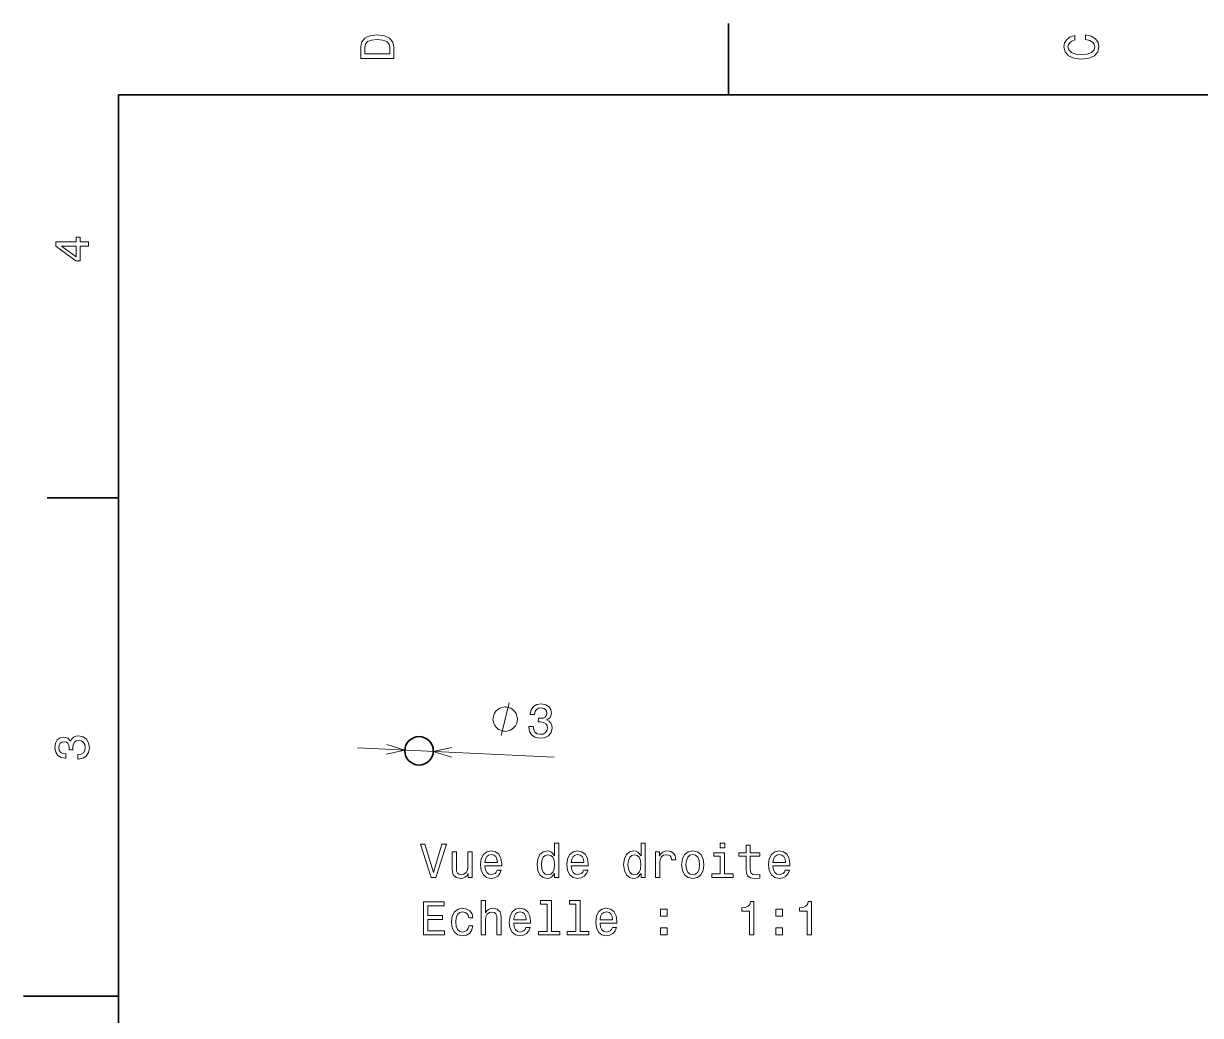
# Model space of a CAD drawing. Extents: x 0 to 297, y 0 to 210.
# Drawn here: x 0 to 124, y 103 to 207.5 of the extents above; entities that cross this region are included whole.
import ezdxf

# ---------------------------------------------------------------- set-up
doc = ezdxf.new("R2010")
doc.units = 0

msp = doc.modelspace()

# ---------------------------------------------------------------- linework, layer by layer
at = {"color": 7, "lineweight": 35, "ltscale": 0.1875}
for p, q in [((74.300003, 200), (74.300003, 207.5)), ((10, 157.5), (2.5, 157.5))]:
    msp.add_line(p, q, dxfattribs=at)
at = {"color": 7, "lineweight": 35}
for p, q in [((287, 200), (10, 200)), ((10, 200), (10, 10))]:
    msp.add_line(p, q, dxfattribs=at)
at = {"color": 7, "lineweight": 13}
msp.add_line((35.189392, 131.144073), (55.902931, 130.191177), dxfattribs=at)
at = {"color": 7, "lineweight": 35, "ltscale": 0.25}
msp.add_line((10, 105), (0, 105), dxfattribs=at)
at = {"color": 7, "lineweight": 13}
for points in [[(35.533215, 204.994965), (35.533215, 203.829971), (39.033215, 203.829971), (39.033215, 204.994965), (38.922264, 205.544678), (38.584366, 205.953171), (38.034657, 206.205338), (37.283215, 206.296112), (36.516644, 206.215424), (36.21405, 206.114563), (35.971977, 205.973343), (35.644165, 205.56485), (35.563473, 205.297562)], [(111.93206, 205.817017), (112.35569, 205.716141), (112.658287, 205.549713), (112.844887, 205.317734), (112.905403, 205.045395), (112.814629, 204.71759), (112.54229, 204.460388), (112.098488, 204.28891), (111.483215, 204.233429), (110.872986, 204.28891), (110.424141, 204.455338), (110.151802, 204.71254), (110.055984, 205.045395), (110.106415, 205.287476), (110.247627, 205.494247), (110.474571, 205.655624), (110.787247, 205.766571), (110.787247, 206.245682), (110.308144, 206.094391), (109.94503, 205.832138), (109.718086, 205.474075), (109.637398, 205.045395), (109.763474, 204.510818), (110.116501, 204.10231), (110.696472, 203.840057), (111.483215, 203.749283), (112.269958, 203.840057), (112.84993, 204.10231), (113.208, 204.510818), (113.329041, 205.045395), (113.233215, 205.51442), (112.965927, 205.892654), (112.527161, 206.159943), (111.93206, 206.301163)], [(35.951801, 204.959656), (36.027451, 205.342941), (36.259438, 205.605194), (36.672985, 205.761536), (37.283215, 205.811966), (37.873272, 205.756485), (38.286816, 205.600143), (38.533936, 205.332855), (38.614628, 204.959656), (38.614628, 204.298996), (35.951801, 204.298996)], [(6.833213, 184.02739), (6.833213, 184.481277), (5.965778, 184.481277), (5.965778, 184.98056), (5.56232, 184.98056), (5.56232, 184.481277), (3.408862, 184.481277), (3.408862, 184.022339), (5.521974, 182.489197), (5.965778, 182.489197), (5.965778, 184.02739)], [(5.56232, 182.912827), (3.993876, 184.02739), (5.56232, 184.02739)], [(52.043503, 134.122681), (52.048866, 134.239227), (52.001316, 134.475006), (51.951088, 134.652496), (51.898178, 134.771713), (51.789677, 134.951889), (51.622902, 135.13475), (51.453449, 135.259338), (51.339584, 135.322968), (51.16745, 135.389282), (50.937046, 135.458282), (50.820503, 135.463638), (50.70396, 135.469009), (50.468193, 135.421448), (50.290695, 135.371231), (50.171471, 135.318314), (49.991295, 135.209808), (49.808437, 135.043045), (49.683853, 134.873581), (49.62022, 134.75972), (49.553905, 134.587585), (49.484909, 134.357178), (49.479549, 134.240646), (49.474186, 134.1241), (49.521736, 133.888336), (49.571964, 133.710831), (49.624878, 133.591614), (49.733376, 133.411438), (49.90015, 133.228577), (50.069603, 133.103989), (50.183468, 133.040359), (50.355602, 132.974045), (50.586006, 132.905045), (50.702553, 132.899689), (50.819092, 132.894318), (51.054863, 132.941879), (51.232357, 132.992096), (51.351582, 133.045013), (51.531757, 133.153519), (51.714615, 133.320282), (51.839203, 133.489746), (51.902832, 133.603607), (51.969147, 133.775742), (52.038143, 134.006149)], [(53.259407, 133.415482), (53.257782, 133.380219), (53.316139, 132.892883), (53.536236, 132.519257), (53.898376, 132.270355), (54.388153, 132.162003), (54.916035, 132.223541), (55.319187, 132.427139), (55.587307, 132.768204), (55.698849, 133.217438), (55.672218, 133.516525), (55.57251, 133.763443), (55.399719, 133.958191), (55.164158, 134.105347), (55.504135, 134.36232), (55.639938, 134.790253), (55.582451, 135.186676), (55.379494, 135.493881), (55.035416, 135.696518), (54.55479, 135.784256), (54.097672, 135.724503), (53.739861, 135.518829), (53.496929, 135.176605), (53.399807, 134.711563), (53.398186, 134.6763), (53.846558, 134.65567), (53.901695, 134.976242), (54.043343, 135.20195), (54.261421, 135.333282), (54.560974, 135.36998), (54.821091, 135.317627), (55.007668, 135.203033), (55.115658, 135.026413), (55.150337, 134.792587), (55.093639, 134.547806), (54.96508, 134.387115), (54.748856, 134.296097), (54.460304, 134.279083), (54.264057, 134.293152), (54.24575, 133.895157), (54.493069, 133.893875), (54.808372, 133.833939), (55.039589, 133.702133), (55.171612, 133.499176), (55.210171, 133.239914), (55.141312, 132.950272), (54.985245, 132.740356), (54.747246, 132.615005), (54.437847, 132.583801), (54.12278, 132.648773), (53.897987, 132.810577), (53.763016, 133.059113), (53.722893, 133.394165)], [(5.73379, 129.979111), (5.769093, 129.979111), (6.253242, 130.059799), (6.616354, 130.296829), (6.848343, 130.670029), (6.934078, 131.164276), (6.848343, 131.688766), (6.626441, 132.082138), (6.273415, 132.334305), (5.819525, 132.425079), (5.521974, 132.384735), (5.279899, 132.273788), (5.0933, 132.092224), (4.957133, 131.850143), (4.684798, 132.177963), (4.251081, 132.293961), (3.857709, 132.218307), (3.560158, 132.00145), (3.373559, 131.648422), (3.307997, 131.164276), (3.388689, 130.710388), (3.610591, 130.362396), (3.963617, 130.135452), (4.432637, 130.059799), (4.46794, 130.059799), (4.46794, 130.508652), (4.145173, 130.548996), (3.913184, 130.680115), (3.771974, 130.891937), (3.721542, 131.189484), (3.761888, 131.451736), (3.867795, 131.643372), (4.039265, 131.759369), (4.271254, 131.804764), (4.518372, 131.759369), (4.684798, 131.638336), (4.785663, 131.426514), (4.815922, 131.139053), (4.810879, 130.942368), (5.209294, 130.942368), (5.199208, 131.189484), (5.244596, 131.507217), (5.365634, 131.744247), (5.56232, 131.885452), (5.819525, 131.935883), (6.112032, 131.880417), (6.328891, 131.734161), (6.465058, 131.502167), (6.510447, 131.194534), (6.460014, 130.876801), (6.308718, 130.644821), (6.066643, 130.498566), (5.73379, 130.443085)], [(44.07806, 120.993782), (43.200539, 118.013237), (42.297798, 120.993782), (41.818691, 120.993782), (42.948376, 117.488739), (43.452698, 117.488739), (44.557167, 120.993782)], [(55.964947, 117.907326), (55.964947, 117.488739), (56.408752, 117.488739), (56.408752, 121.109779), (55.96999, 121.109779), (55.96999, 119.783409), (55.632095, 120.166695), (55.425323, 120.257469), (55.18829, 120.29277), (54.759613, 120.19191), (54.426762, 119.909485), (54.209904, 119.455597), (54.134254, 118.845367), (54.209904, 118.235138), (54.426762, 117.776199), (54.759613, 117.488739), (55.18829, 117.392921), (55.425323, 117.428223), (55.637138, 117.518997)], [(65.073013, 117.907326), (65.073013, 117.488739), (65.516823, 117.488739), (65.516823, 121.109779), (65.078064, 121.109779), (65.078064, 119.783409), (64.740166, 120.166695), (64.533394, 120.257469), (64.296356, 120.29277), (63.867683, 120.19191), (63.534832, 119.909485), (63.317974, 119.455597), (63.242325, 118.845367), (63.317974, 118.235138), (63.534832, 117.776199), (63.867683, 117.488739), (64.296356, 117.392921), (64.533394, 117.428223), (64.745209, 117.518997)], [(73.88858, 121.109779), (73.419556, 121.109779), (73.419556, 120.605453), (73.88858, 120.605453)], [(76.147942, 119.727936), (76.147942, 118.371307), (76.1782, 117.932541), (76.319412, 117.629951), (76.601837, 117.453438), (77.08094, 117.392921), (77.605438, 117.418137), (77.605438, 117.801422), (77.222153, 117.771156), (76.874161, 117.811508), (76.687569, 117.937584), (76.606873, 118.149399), (76.591751, 118.446953), (76.591751, 119.727936), (77.605438, 119.727936), (77.605438, 120.106171), (76.591751, 120.106171), (76.591751, 120.897964), (76.147942, 120.897964), (76.147942, 120.106171), (75.381371, 120.106171), (75.381371, 119.727936)], [(47.28051, 120.196953), (46.836704, 120.196953), (46.836704, 118.633553), (46.78627, 118.270439), (46.640018, 118.008194), (46.413074, 117.846809), (46.115524, 117.796379), (45.87849, 117.836723), (45.727196, 117.957756), (45.64146, 118.164528), (45.621288, 118.457039), (45.621288, 120.196953), (45.177483, 120.196953), (45.177483, 118.416695), (45.192612, 118.058624), (45.288433, 117.76107), (45.58094, 117.488739), (46.049961, 117.392921), (46.302124, 117.428223), (46.518982, 117.518997), (46.705582, 117.675339), (46.856876, 117.902283), (46.856876, 117.488739), (47.28051, 117.488739)], [(48.616962, 118.714241), (50.392181, 118.714241), (50.397224, 118.921013), (50.316532, 119.500984), (50.094627, 119.934708), (49.741604, 120.196953), (49.272583, 120.29277), (48.813648, 120.19191), (48.460625, 119.909485), (48.233677, 119.450554), (48.152988, 118.845367), (48.228634, 118.225052), (48.455582, 117.771156), (48.803562, 117.488739), (49.257454, 117.392921), (49.650826, 117.458481), (49.973591, 117.629951), (50.210625, 117.902283), (50.34679, 118.265396), (49.908031, 118.265396), (49.817253, 118.063667), (49.686127, 117.912369), (49.312927, 117.791336), (49.025467, 117.846809), (48.808605, 118.023323), (48.667397, 118.310783), (48.616962, 118.699112)], [(48.616962, 119.08744), (48.67244, 119.435425), (48.808605, 119.692627), (49.015381, 119.848969), (49.287712, 119.904442), (49.555004, 119.848969), (49.761776, 119.692627), (49.887856, 119.435425), (49.933247, 119.08744)], [(55.263939, 119.894356), (55.556446, 119.823753), (55.778347, 119.627068), (55.90947, 119.299255), (55.959904, 118.845367), (55.90947, 118.386436), (55.778347, 118.058624), (55.556446, 117.856895), (55.263939, 117.791336), (54.986561, 117.856895), (54.774746, 118.058624), (54.633533, 118.391479), (54.588146, 118.845367), (54.633533, 119.294212), (54.774746, 119.622025), (54.986561, 119.823753)], [(57.725033, 118.714241), (59.500252, 118.714241), (59.505295, 118.921013), (59.424599, 119.500984), (59.202698, 119.934708), (58.84967, 120.196953), (58.380653, 120.29277), (57.921719, 120.19191), (57.568695, 119.909485), (57.341747, 119.450554), (57.261055, 118.845367), (57.336704, 118.225052), (57.563652, 117.771156), (57.911633, 117.488739), (58.365524, 117.392921), (58.758896, 117.458481), (59.081661, 117.629951), (59.318695, 117.902283), (59.454861, 118.265396), (59.016098, 118.265396), (58.925323, 118.063667), (58.794197, 117.912369), (58.420998, 117.791336), (58.133537, 117.846809), (57.916676, 118.023323), (57.775467, 118.310783), (57.725033, 118.699112)], [(57.725033, 119.08744), (57.78051, 119.435425), (57.916676, 119.692627), (58.123447, 119.848969), (58.395782, 119.904442), (58.663074, 119.848969), (58.869846, 119.692627), (58.995926, 119.435425), (59.041313, 119.08744)], [(64.372009, 119.894356), (64.66452, 119.823753), (64.886414, 119.627068), (65.01754, 119.299255), (65.067978, 118.845367), (65.01754, 118.386436), (64.886414, 118.058624), (64.66452, 117.856895), (64.372009, 117.791336), (64.094635, 117.856895), (63.882816, 118.058624), (63.741608, 118.391479), (63.696217, 118.845367), (63.741608, 119.294212), (63.882816, 119.622025), (64.094635, 119.823753)], [(66.611198, 117.488739), (67.055008, 117.488739), (67.055008, 119.03701), (67.100395, 119.41021), (67.236557, 119.677498), (67.458466, 119.838882), (67.756012, 119.894356), (67.977913, 119.859055), (68.144341, 119.758194), (68.245209, 119.586723), (68.28051, 119.354736), (68.729355, 119.354736), (68.668839, 119.763237), (68.502411, 120.05574), (68.225037, 120.232254), (67.846794, 120.29277), (67.589584, 120.252426), (67.367683, 120.151566), (67.170998, 119.980095), (67.014656, 119.748108), (67.014656, 120.196953), (66.611198, 120.196953)], [(69.34967, 118.840324), (69.430367, 118.225052), (69.662354, 117.771156), (70.03051, 117.488739), (70.524742, 117.392921), (71.013939, 117.488739), (71.382095, 117.766113), (71.614082, 118.220009), (71.699814, 118.840324), (71.614082, 119.455597), (71.382095, 119.914528), (71.013939, 120.19191), (70.524742, 120.29277), (70.03051, 120.19191), (69.662354, 119.909485), (69.430367, 119.455597)], [(69.803558, 118.845367), (69.848953, 119.299255), (69.990158, 119.627068), (70.21711, 119.828796), (70.524742, 119.899399), (70.827339, 119.828796), (71.054283, 119.632111), (71.195496, 119.299255), (71.245926, 118.845367), (71.195496, 118.386436), (71.054283, 118.053581), (70.827339, 117.851852), (70.524742, 117.786293), (70.21711, 117.851852), (69.990158, 118.053581), (69.848953, 118.386436)], [(73.873444, 117.861938), (73.873444, 120.106171), (72.733673, 120.106171), (72.733673, 119.727936), (73.429642, 119.727936), (73.429642, 117.861938), (72.521866, 117.861938), (72.521866, 117.488739), (74.791313, 117.488739), (74.791313, 117.861938)], [(78.977188, 118.714241), (80.752411, 118.714241), (80.757446, 118.921013), (80.676758, 119.500984), (80.454857, 119.934708), (80.10183, 120.196953), (79.632813, 120.29277), (79.173874, 120.19191), (78.820847, 119.909485), (78.593903, 119.450554), (78.513214, 118.845367), (78.588867, 118.225052), (78.815811, 117.771156), (79.163788, 117.488739), (79.617676, 117.392921), (80.011055, 117.458481), (80.333817, 117.629951), (80.570847, 117.902283), (80.707016, 118.265396), (80.268257, 118.265396), (80.177475, 118.063667), (80.046356, 117.912369), (79.673157, 117.791336), (79.385696, 117.846809), (79.168839, 118.023323), (79.027618, 118.310783), (78.977188, 118.699112)], [(78.977188, 119.08744), (79.032669, 119.435425), (79.168839, 119.692627), (79.37561, 119.848969), (79.647942, 119.904442), (79.915237, 119.848969), (80.122009, 119.692627), (80.248085, 119.435425), (80.293472, 119.08744)], [(42.14146, 111.44191), (44.360481, 111.44191), (44.360481, 111.86554), (42.605438, 111.86554), (42.605438, 113.050697), (44.168839, 113.050697), (44.168839, 113.469284), (42.605438, 113.469284), (42.605438, 114.51828), (44.320133, 114.51828), (44.320133, 114.94191), (42.14146, 114.94191)], [(46.917397, 113.252426), (47.356155, 113.252426), (47.265381, 113.655884), (47.048519, 113.97361), (46.710625, 114.170296), (46.271862, 114.245941), (45.787712, 114.145081), (45.419556, 113.862656), (45.187569, 113.403725), (45.106876, 112.788452), (45.182526, 112.178223), (45.40947, 111.724327), (45.76754, 111.44191), (46.256733, 111.346092), (46.690453, 111.421738), (47.028347, 111.633553), (47.260334, 111.966408), (47.361198, 112.41021), (46.937569, 112.41021), (46.861919, 112.127792), (46.720711, 111.91597), (46.518982, 111.784851), (46.271862, 111.744507), (45.964226, 111.810066), (45.742325, 112.011795), (45.606155, 112.339607), (45.560768, 112.803581), (45.606155, 113.257469), (45.747368, 113.585281), (45.974312, 113.78701), (46.271862, 113.857613), (46.534111, 113.812225), (46.730797, 113.696236), (46.861919, 113.504593)], [(48.228634, 111.44191), (48.67244, 111.44191), (48.67244, 113.00531), (48.717827, 113.36338), (48.864082, 113.625626), (49.091026, 113.78701), (49.39362, 113.847527), (49.635696, 113.797096), (49.786995, 113.660927), (49.86264, 113.433983), (49.887856, 113.131393), (49.887856, 111.44191), (50.331661, 111.44191), (50.331661, 113.222168), (50.311489, 113.580238), (50.220711, 113.877792), (49.923161, 114.150124), (49.459183, 114.245941), (49.207024, 114.21064), (48.990162, 114.114822), (48.808605, 113.963524), (48.67244, 113.756752), (48.67244, 115.06295), (48.228634, 115.06295)], [(51.652985, 112.667412), (53.428204, 112.667412), (53.433247, 112.874184), (53.352554, 113.454155), (53.130653, 113.887878), (52.777626, 114.150124), (52.308605, 114.245941), (51.849674, 114.145081), (51.496647, 113.862656), (51.269703, 113.403725), (51.189011, 112.798538), (51.26466, 112.178223), (51.491604, 111.724327), (51.839584, 111.44191), (52.293476, 111.346092), (52.686848, 111.411652), (53.009613, 111.583122), (53.246647, 111.855453), (53.382813, 112.218567), (52.944054, 112.218567), (52.853275, 112.016838), (52.722153, 111.86554), (52.348953, 111.744507), (52.061489, 111.79998), (51.844627, 111.976494), (51.703419, 112.263954), (51.652985, 112.652283)], [(55.183247, 114.689751), (55.183247, 111.815109), (54.270424, 111.815109), (54.270424, 111.44191), (56.534832, 111.44191), (56.534832, 111.815109), (55.627052, 111.815109), (55.627052, 115.06295), (54.487282, 115.06295), (54.487282, 114.689751)], [(58.219269, 114.689751), (58.219269, 111.815109), (57.306446, 111.815109), (57.306446, 111.44191), (59.570854, 111.44191), (59.570854, 111.815109), (58.663074, 111.815109), (58.663074, 115.06295), (57.523304, 115.06295), (57.523304, 114.689751)], [(60.761055, 112.667412), (62.53627, 112.667412), (62.541313, 112.874184), (62.460625, 113.454155), (62.238724, 113.887878), (61.885696, 114.150124), (61.416676, 114.245941), (60.957741, 114.145081), (60.604717, 113.862656), (60.377769, 113.403725), (60.297081, 112.798538), (60.372726, 112.178223), (60.59967, 111.724327), (60.947655, 111.44191), (61.401546, 111.346092), (61.794918, 111.411652), (62.117683, 111.583122), (62.354717, 111.855453), (62.490883, 112.218567), (62.052124, 112.218567), (61.961342, 112.016838), (61.830223, 111.86554), (61.457024, 111.744507), (61.169556, 111.79998), (60.952698, 111.976494), (60.811489, 112.263954), (60.761055, 112.652283)], [(67.140739, 113.398682), (67.8367, 113.398682), (67.8367, 114.150124), (67.140739, 114.150124)], [(76.506012, 111.44191), (76.964943, 111.44191), (76.964943, 114.967125), (76.622009, 114.967125), (76.531227, 114.659492), (76.34967, 114.452713), (76.072296, 114.33168), (75.689011, 114.291336), (75.689011, 113.933266), (76.506012, 113.933266)], [(79.284828, 113.398682), (79.980789, 113.398682), (79.980789, 114.150124), (79.284828, 114.150124)], [(82.578056, 111.44191), (83.036987, 111.44191), (83.036987, 114.967125), (82.694046, 114.967125), (82.603271, 114.659492), (82.421715, 114.452713), (82.144333, 114.33168), (81.761047, 114.291336), (81.761047, 113.933266), (82.578056, 113.933266)], [(51.652985, 113.040611), (51.708462, 113.388596), (51.844627, 113.645798), (52.051403, 113.802139), (52.323738, 113.857613), (52.591026, 113.802139), (52.797798, 113.645798), (52.923882, 113.388596), (52.969269, 113.040611)], [(60.761055, 113.040611), (60.816532, 113.388596), (60.952698, 113.645798), (61.15947, 113.802139), (61.431808, 113.857613), (61.699097, 113.802139), (61.905869, 113.645798), (62.031952, 113.388596), (62.077339, 113.040611)], [(67.140739, 111.44191), (67.8367, 111.44191), (67.8367, 112.193352), (67.140739, 112.193352)], [(79.284828, 111.44191), (79.980789, 111.44191), (79.980789, 112.193352), (79.284828, 112.193352)]]:
    msp.add_lwpolyline(points, close=True, dxfattribs=at)
for points in [[(50.331474, 132.4496), (51.191578, 135.913727)], [(38.230511, 130.485992), (40.184109, 130.914307), (38.278088, 131.520172)], [(45.134541, 131.204742), (43.180943, 130.776428), (45.086964, 130.170563)]]:
    msp.add_lwpolyline(points, dxfattribs=at)
at = {"color": 7, "lineweight": 35}
msp.add_circle((41.682526, 130.845367), 1.5, dxfattribs=at)

doc.saveas('drawing.dxf')
